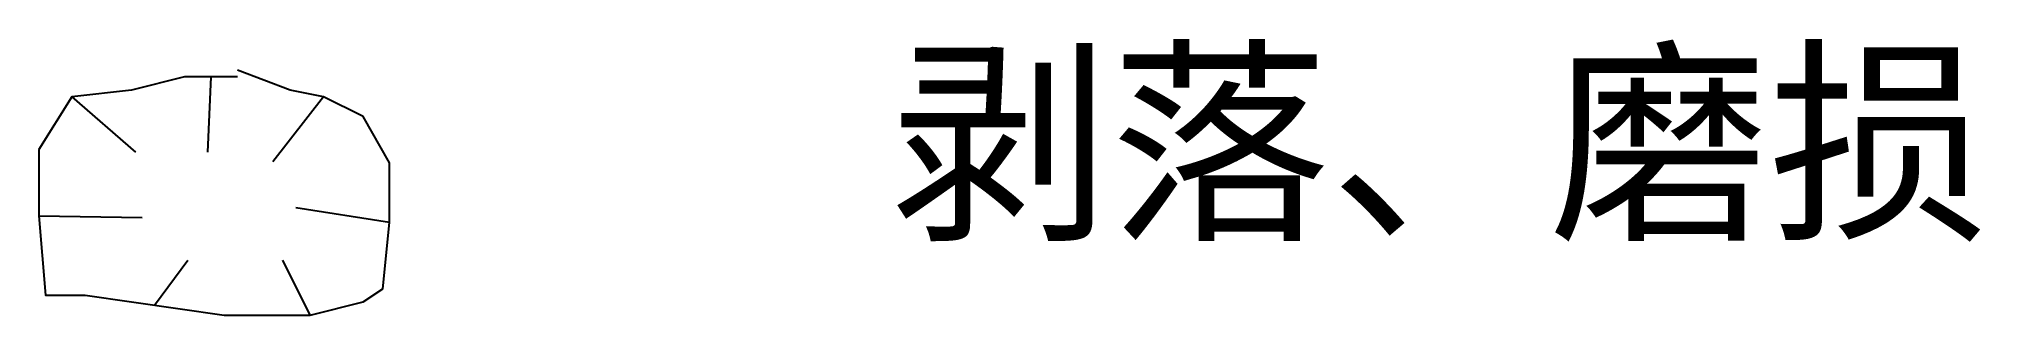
# Model space of a CAD drawing. Header units: millimetres. Extents: x -0.1 to 30.1, y -0.3 to 4.
import ezdxf

# ---------------------------------------------------------------- set-up
doc = ezdxf.new("R2010")
doc.units = ezdxf.units.MM
doc.layers.add('图层1', color=7, linetype='Continuous')
doc.styles.get("Standard").update_dxf_attribs({"font": ''})
doc.styles.get('Standard').set_extended_font_data('SimSun')

# ---------------------------------------------------------------- blocks, each defined once
blk = doc.blocks.new('adfsd')
at = {"lineweight": -2, "ltscale": 0.5}
for p, q in [((1140.9831, -3083.682), (1140.9811, -3083.7288)), ((1140.8968, -3083.6944), (1140.9363, -3083.7288)), ((1141.0531, -3083.6944), (1141.0217, -3083.7349)), ((1140.8762, -3083.7683), (1140.9404, -3083.7694)), ((1141.0942, -3083.7725), (1141.036, -3083.7633)), ((1140.9482, -3083.8238), (1140.9689, -3083.7958)), ((1141.0448, -3083.83), (1141.0278, -3083.7958))]:
    blk.add_line(p, q, dxfattribs=at)
blk.add_lwpolyline([(1140.9996, -3083.682), (1140.9667, -3083.682), (1140.9338, -3083.6903), (1140.8968, -3083.6944), (1140.8762, -3083.7272), (1140.8762, -3083.7683), (1140.8803, -3083.8177), (1140.905, -3083.8177), (1140.9914, -3083.83), (1141.0448, -3083.83), (1141.0777, -3083.8218), (1141.0901, -3083.8136), (1141.0942, -3083.7725), (1141.0942, -3083.7355), (1141.0777, -3083.7067), (1141.0531, -3083.6944), (1141.0325, -3083.6903), (1140.9996, -3083.6779)], dxfattribs=at)

msp = doc.modelspace()

# ---------------------------------------------------------------- block references
at = {"color": 0, "xscale": 25, "yscale": 25, "zscale": 25}
msp.add_blockref('adfsd', (-28522.008, 77095.442), dxfattribs=at)
msp.add_blockref('adfsd', (-28522.008, 77095.442), dxfattribs=at)

# ---------------------------------------------------------------- texts
at = {"layer": '图层1', "lineweight": -2, "insert": (13.134, 3.616), "char_height": 2.5, "attachment_point": 1}
msp.add_mtext('剥落、磨损', dxfattribs=at)
msp.add_mtext('剥落、磨损', dxfattribs=at)

doc.saveas('drawing.dxf')
